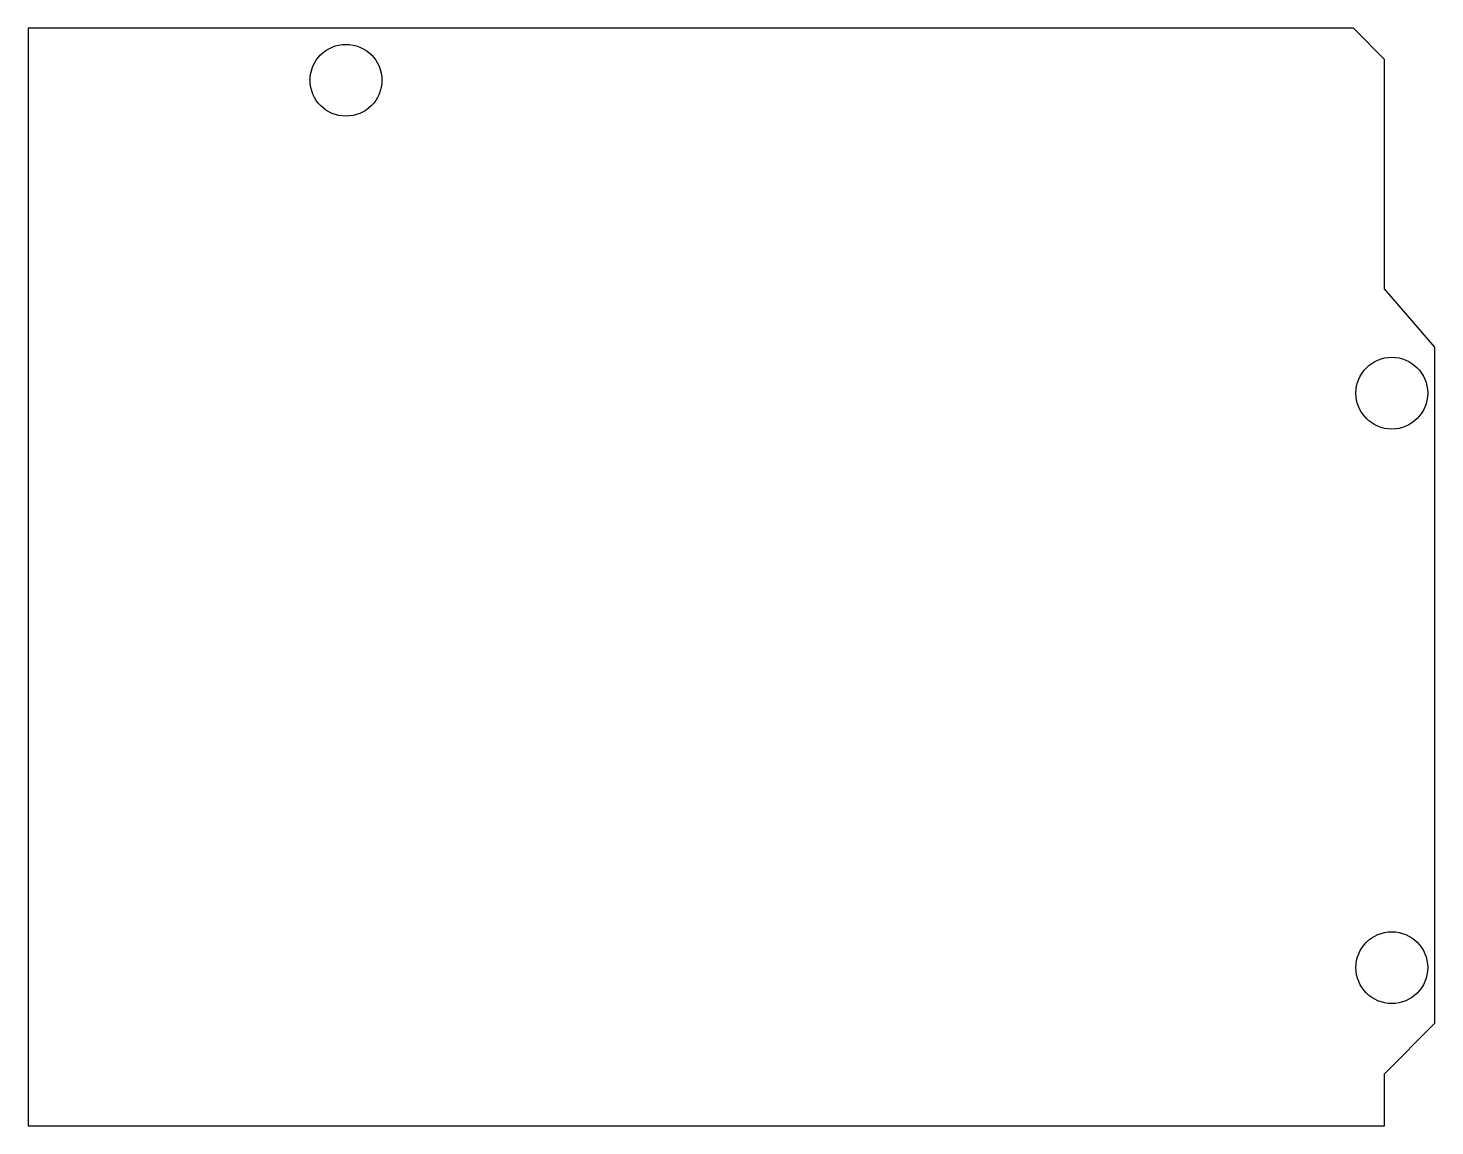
# Model space of a CAD drawing. Extents: x 1678.6 to 1747.2, y 839.6 to 893.1.
import ezdxf

# ---------------------------------------------------------------- set-up
doc = ezdxf.new("R2010")
doc.units = 0
doc.layers.get('0').update_dxf_attribs({"linetype": 'CONTINUOUS'})

msp = doc.modelspace()

# ---------------------------------------------------------------- linework, layer by layer
msp.add_lwpolyline([(1747.243, 877.527), (1744.793, 880.377), (1744.793, 891.557), (1743.273, 893.077), (1678.643, 893.077), (1678.643, 839.577), (1744.793, 839.577), (1744.793, 842.117), (1747.243, 844.577)], close=True)
for points in [[(1694.143, 888.787, -1), (1694.143, 892.287, -1)], [(1745.143, 877.037, -1), (1745.143, 873.537, -1)], [(1745.143, 849.037, -1), (1745.143, 845.537, -1)]]:
    msp.add_lwpolyline(points, format="xyb", close=True)

doc.saveas('drawing.dxf')
